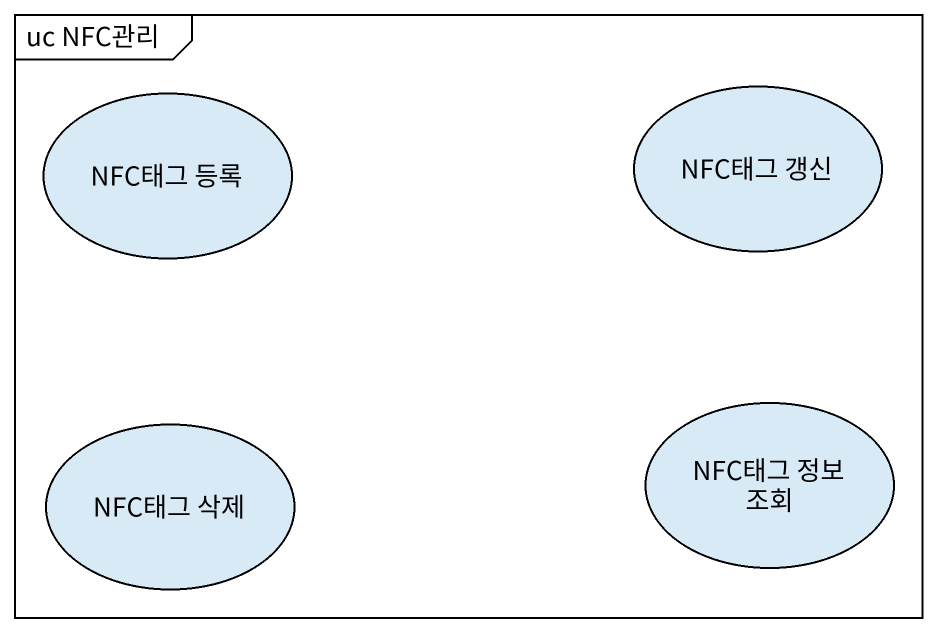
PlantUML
@startuml
mainframe uc NFC관리
usecase "NFC태그 등록" as NFC태그_등록
usecase "NFC태그 갱신" as NFC태그_갱신
usecase "NFC태그 삭제" as NFC태그_삭제
usecase "NFC태그 정보 조회" as NFC태그_정보_조회
@enduml
